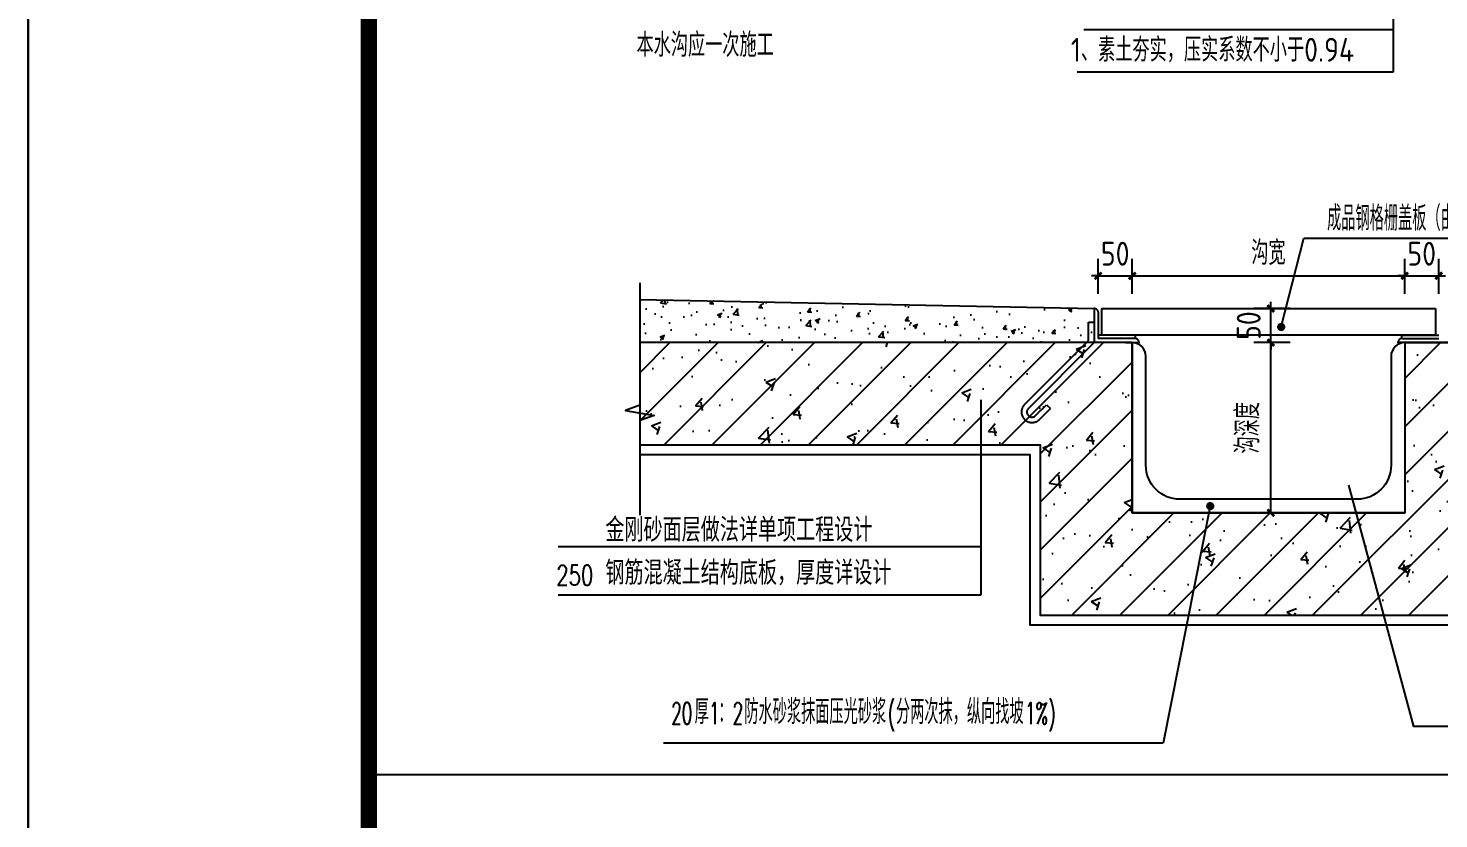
# Model space of a CAD drawing. Header units: millimetres. Extents: x 434053 to 1059003, y -2417481 to 936527.
# Drawn here: x 528801 to 530872, y -2323099 to -2321938 of the extents above; entities that cross this region are included whole.
import ezdxf

# ---------------------------------------------------------------- set-up
doc = ezdxf.new("R2010")
doc.units = ezdxf.units.MM
doc.header["$LTSCALE"] = 1000
doc.header["$MEASUREMENT"] = 0
doc.linetypes.add('DASHEDX2', pattern=[2.8, 2, -0.8])
doc.layers.get('Defpoints').update_dxf_attribs({"color": 6})
for name, color, linetype in [('3', 11, 'DASHEDX2'), ('7', 7, 'Continuous'), ('A-ANNO-TTLB', 7, 'Continuous'), ('DIM_LEAD', 3, 'Continuous'), ('DIM_SYMB', 3, 'Continuous'), ('Hatch1', 8, 'Continuous'), ('PUB_DIM', 83, 'Continuous'), ('PUB_TEXT', 7, 'Continuous'), ('PUB_TITLE', 4, 'Continuous'), ('rfwall', 6, 'Continuous'), ('TEXT', 7, 'Continuous'), ('填充', 8, 'Continuous')]:
    doc.layers.add(name, color=color, linetype=linetype)
doc.styles.add('_TCH_DIM', font='SIMPLEX.shx', dxfattribs={"width": 0.8, "height": 3, "bigfont": 'GBCBIG.shx'})
doc.styles.add('HZ', font='romant', dxfattribs={"width": 0.7, "bigfont": 'hztxt3s'})
doc.styles.get("Standard").update_dxf_attribs({"font": 'gbenor.shx', "bigfont": 'gbcbig.shx'})
doc.styles.add('STANDARD_T3', font='gbenor.shx', dxfattribs={"bigfont": 'gbcbig.shx'})
doc.dimstyles.new('STANDARD&&10', dxfattribs={"dimtxt": 35, "dimasz": 10, "dimexe": 25, "dimexo": 30, "dimgap": 15, "dimtad": 1, "dimdec": 0, "dimzin": 0, "dimdsep": 46, "dimtxsty": 'STANDARD_T3', "dimblk": 'ARCHTICK', "dimcen": 0.09, "dimadec": 0, "dimazin": 0, "dimtfac": 1, "dimtdec": 0, "dimtix": 1, "dimtmove": 2, "dimatfit": 3, "dimfxl": 1, "dimtolj": 1, "dimtzin": 0, "dimarcsym": 0})

# ---------------------------------------------------------------- blocks, each defined once
blk = doc.blocks.new('asdfdfsdh')
at = {"layer": 'A-ANNO-TTLB'}
blk.add_lwpolyline([(0, 42050), (29700, 42050), (29700, 0), (0, 0)], close=True, dxfattribs=at)
at = {"layer": 'A-ANNO-TTLB', "const_width": 60}
blk.add_lwpolyline([(500, 40800), (500, 500), (29200, 500), (29200, 40800)], close=True, dxfattribs=at)
blk = doc.blocks.new('_ArchTick')
at = {"color": 0, "linetype": 'ByBlock', "const_width": 0.4}
blk.add_lwpolyline([(-0.5, -0.5), (0.5, 0.5)], dxfattribs=at)
blk = doc.blocks.new('*D2516')
at = {"layer": 'Defpoints', "color": 0, "transparency": 16777216}
for p in [(1120.9, 732.9), (1070.9, 676.7), (1120.9, 676.7)]:
    blk.add_point(p, dxfattribs=at)
at = {"layer": 'PUB_DIM', "color": 0, "lineweight": -2, "transparency": 16777216}
for p, q in [((1070.9, 706.7), (1070.9, 757.9)), ((1120.9, 706.7), (1120.9, 757.9)), ((1070.9, 732.9), (1060.9, 732.9)), ((1070.9, 732.9), (1120.9, 732.9)), ((1120.9, 732.9), (1130.9, 732.9))]:
    blk.add_line(p, q, dxfattribs=at)
at = {"layer": 'PUB_DIM', "color": 0, "lineweight": -2, "transparency": 16777216, "xscale": 10, "yscale": 10, "zscale": 10}
blk.add_blockref('_ArchTick', (1070.9, 732.9), dxfattribs=at)
at = {"layer": 'PUB_DIM', "color": 0, "lineweight": -2, "transparency": 16777216, "xscale": 10, "yscale": 10, "zscale": 10, "rotation": 180}
blk.add_blockref('_ArchTick', (1120.9, 732.9), dxfattribs=at)
at = {"layer": 'PUB_DIM', "color": 0, "transparency": 16777216, "insert": (1095.9, 765.4), "char_height": 35, "attachment_point": 5, "style": 'STANDARD_T3'}
blk.add_mtext('\\A1;50', dxfattribs=at)
blk = doc.blocks.new('*D2517')
at = {"layer": 'Defpoints', "color": 0, "transparency": 16777216}
for p in [(1520.9, 732.9), (1120.9, 676.7), (1520.9, 676.7)]:
    blk.add_point(p, dxfattribs=at)
at = {"layer": 'PUB_DIM', "color": 0, "lineweight": -2, "transparency": 16777216}
for p, q in [((1120.9, 706.7), (1120.9, 757.9)), ((1520.9, 706.7), (1520.9, 757.9)), ((1120.9, 732.9), (1520.9, 732.9))]:
    blk.add_line(p, q, dxfattribs=at)
at = {"layer": 'PUB_DIM', "color": 0, "lineweight": -2, "transparency": 16777216, "xscale": 10, "yscale": 10, "zscale": 10, "rotation": 180}
blk.add_blockref('_ArchTick', (1120.9, 732.9), dxfattribs=at)
at = {"layer": 'PUB_DIM', "color": 0, "lineweight": -2, "transparency": 16777216, "xscale": 10, "yscale": 10, "zscale": 10}
blk.add_blockref('_ArchTick', (1520.9, 732.9), dxfattribs=at)
at = {"layer": 'PUB_DIM', "color": 0, "transparency": 16777216, "insert": (1320.9, 766.5), "char_height": 35, "attachment_point": 5, "style": 'STANDARD_T3'}
blk.add_mtext('\\A1;沟宽', dxfattribs=at)
blk = doc.blocks.new('*D2518')
at = {"layer": 'Defpoints', "color": 0, "transparency": 16777216}
for p in [(1570.9, 732.9), (1520.9, 676.7), (1570.9, 676.7)]:
    blk.add_point(p, dxfattribs=at)
at = {"layer": 'PUB_DIM', "color": 0, "lineweight": -2, "transparency": 16777216}
for p, q in [((1520.9, 706.7), (1520.9, 757.9)), ((1570.9, 706.7), (1570.9, 757.9)), ((1520.9, 732.9), (1510.9, 732.9)), ((1520.9, 732.9), (1570.9, 732.9)), ((1570.9, 732.9), (1580.9, 732.9))]:
    blk.add_line(p, q, dxfattribs=at)
at = {"layer": 'PUB_DIM', "color": 0, "lineweight": -2, "transparency": 16777216, "xscale": 10, "yscale": 10, "zscale": 10}
blk.add_blockref('_ArchTick', (1520.9, 732.9), dxfattribs=at)
at = {"layer": 'PUB_DIM', "color": 0, "lineweight": -2, "transparency": 16777216, "xscale": 10, "yscale": 10, "zscale": 10, "rotation": 180}
blk.add_blockref('_ArchTick', (1570.9, 732.9), dxfattribs=at)
at = {"layer": 'PUB_DIM', "color": 0, "transparency": 16777216, "insert": (1545.9, 765.4), "char_height": 35, "attachment_point": 5, "style": 'STANDARD_T3'}
blk.add_mtext('\\A1;50', dxfattribs=at)
blk = doc.blocks.new('*D2519')
at = {"layer": 'Defpoints', "color": 0, "transparency": 16777216}
for p in [(1324.4, 684.8), (1382.9, 684.8), (1382.9, 634.8)]:
    blk.add_point(p, dxfattribs=at)
at = {"layer": 'PUB_DIM', "color": 0, "lineweight": -2, "transparency": 16777216}
for p, q in [((1352.9, 684.8), (1299.4, 684.8)), ((1324.4, 684.8), (1324.4, 694.8)), ((1324.4, 634.8), (1324.4, 684.8)), ((1352.9, 634.8), (1299.4, 634.8)), ((1324.4, 634.8), (1324.4, 624.8))]:
    blk.add_line(p, q, dxfattribs=at)
at = {"layer": 'PUB_DIM', "color": 0, "lineweight": -2, "transparency": 16777216, "xscale": 10, "yscale": 10, "zscale": 10}
for p, rotation in [((1324.4, 684.8), 270), ((1324.4, 634.8), 90)]:
    blk.add_blockref('_ArchTick', p, dxfattribs=dict(at, rotation=rotation))
at = {"layer": 'PUB_DIM', "color": 0, "transparency": 16777216, "insert": (1291.9, 659.8), "char_height": 35, "attachment_point": 5, "rotation": 90, "style": 'STANDARD_T3'}
blk.add_mtext('\\A1;50', dxfattribs=at)
blk = doc.blocks.new('*D2520')
at = {"layer": 'Defpoints', "color": 0, "transparency": 16777216}
for p in [(1324.4, 634.8), (1382.9, 634.8), (1382.9, 384.8)]:
    blk.add_point(p, dxfattribs=at)
at = {"layer": 'PUB_DIM', "color": 0, "lineweight": -2, "transparency": 16777216}
for p, q in [((1352.9, 634.8), (1299.4, 634.8)), ((1324.4, 384.8), (1324.4, 634.8)), ((1352.9, 384.8), (1299.4, 384.8))]:
    blk.add_line(p, q, dxfattribs=at)
at = {"layer": 'PUB_DIM', "color": 0, "lineweight": -2, "transparency": 16777216, "xscale": 10, "yscale": 10, "zscale": 10}
for p, rotation in [((1324.4, 634.8), 90), ((1324.4, 384.8), 270)]:
    blk.add_blockref('_ArchTick', p, dxfattribs=dict(at, rotation=rotation))
at = {"layer": 'PUB_DIM', "color": 0, "transparency": 16777216, "insert": (1290.2, 509.8), "char_height": 35, "attachment_point": 5, "rotation": 90, "style": 'STANDARD_T3'}
blk.add_mtext('\\A1;沟深度', dxfattribs=at)
blk = doc.blocks.new('A$C33BC0537')
at = {"layer": 'PUB_DIM'}
for p, q in [((1206, 894.6), (1206, 227.7)), ((1206, 290.2), (752.1, 290.2)), ((1206, 227.7), (742.2, 227.7))]:
    blk.add_line(p, q, dxfattribs=at)
at = {"layer": 'TEXT'}
for s, p in [('本水沟应一次施工', (95.2, 250.4)), ('1、素土夯实，压实系数不小于0.94', (732.8, 243.2))]:
    blk.add_text(s, height=35, dxfattribs=at).set_placement(p)
blk = doc.blocks.new('asgdsfgf')
at = {"layer": 'Hatch1'}
h = blk.add_hatch(dxfattribs=at)
h.set_pattern_fill('混凝土', color=256, scale=10, style=0)
h.set_pattern_definition([(50, (-721694.565, -36724.86), (71.7260183, -6.2752135), [7.5, -82.5]), (355, (-721694.565, -36724.86), (-13.875133, 75.219213), [6, -66]), (100.4514, (-721688.59, -36725.384), (57.850938, 68.943954), [6.374019, -70.114211]), (46.1842, (-721694.565, -36704.86), (106.724105, -16.551901), [11.25, -123.75]), (96.6356, (-721685.67, -36706.24), (93.46627, 97.411787), [9.561029, -105.1713]), (351.1842, (-721694.56, -36704.86), (93.466195, 97.41186), [9, -99]), (21, (-721684.565, -36709.86), (59.690705, -40.261889), [7.5, -82.5]), (326, (-721684.565, -36709.86), (24.331533, 72.5150045), [6, -66]), (71.4514, (-721679.59, -36713.216), (84.022263, 32.25305), [6.374019, -70.114211]), (37.5, (-721694.565, -36724.86), (1.2159855, 33.2893854), [0, -65.2, 0, -67, 0, -66.25]), (7.5, (-721694.565, -36724.86), (26.3069537, 39.4411712), [0, -38.2, 0, -63.7, 0, -25.25]), (327.5, (-721716.865, -36724.86), (53.3822436, -2.2554872), [0, -25, 0, -78, 0, -103.5]), (317.5, (-721726.865, -36724.86), (58.318617, 10.0104982), [0, -32.5, 0, -51.8, 0, -73.5])])
h.paths.add_polyline_path([(1064.9, 684.8), (398.2, 698.1), (397.9, 634.8), (1064.9, 634.8)])
at = {"layer": '填充', "ltscale": 0.3}
h = blk.add_hatch(dxfattribs=at)
h.set_pattern_fill('钢筋混凝土', color=256, scale=20, style=0)
h.set_pattern_definition([(45, (-7127811.36, -361888.06), (-35.35533906, 35.35533906), []), (50, (-7127811.36, -361888.06), (143.4520365, -12.550427), [15, -165]), (355, (-7127811.36, -361888.06), (-27.7502667, 150.4384267), [12, -132]), (100.4514, (-7127799.4, -361889.1), (115.7018763, 137.8879084), [12.748038, -140.2284224]), (46.1842, (-7127811.36, -361848.06), (213.4482097, -33.103803), [22.5, -247.5]), (96.6356, (-7127793.57, -361850.82), (186.932541, 194.823574), [19.1220576, -210.3426]), (351.1842, (-7127811.36, -361848.06), (186.932389, 194.82372), [18, -198]), (21, (-7127791.36, -361858.06), (119.3814104, -80.5237781), [15, -165]), (326, (-7127791.36, -361858.06), (48.6630664, 145.030009), [12, -132]), (71.4514, (-7127781.41, -361864.77), (168.0445257, 64.5060993), [12.748038, -140.2284224]), (37.5, (-7127811.36, -361888.06), (2.43197106, 66.57877077), [0, -130.4, 0, -134, 0, -132.5]), (7.5, (-7127811.36, -361888.06), (52.6139075, 78.8823424), [0, -76.4, 0, -127.4, 0, -50.5]), (327.5, (-7127855.96, -361888.06), (106.76448723, -4.51097435), [0, -50, 0, -156, 0, -207]), (317.5, (-7127875.96, -361888.06), (116.6372339, 20.0209965), [0, -65, 0, -103.6, 0, -147])])
h.paths.add_polyline_path([(2127.7, 484.8), (2127.7, 634.8), (1520.9, 634.8), (1520.9, 384.8), (1120.9, 384.8), (1120.9, 634.8), (397.9, 634.8), (397.9, 484.8), (985.9, 484.8), (985.9, 234.8), (1645.9, 234.8), (1645.9, 484.8)])
at = {"layer": '3'}
for p, q in [((1064.9, 684.8), (1064.9, 634.8)), ((1056.9, 664.8), (1064.9, 664.8)), ((1056.9, 638.1), (1056.9, 664.8)), ((1070.9, 679.8), (1070.9, 640.8)), ((962.8, 543.9), (1056.9, 638.1)), ((968.4, 538.3), (1064.9, 634.8)), ((1124.1, 640.8), (1070.9, 640.8)), ((1110.9, 634.8), (1130.9, 634.8)), ((1530.9, 634.8), (1510.9, 634.8)), ((1517.8, 640.8), (1570.9, 640.8)), ((979, 527.7), (995.1, 543.7)), ((995.1, 543.7), (1000.8, 538.1)), ((984.7, 522), (1000.8, 538.1))]:
    blk.add_line(p, q, dxfattribs=at)
for centre, radius, start, end in [((1065.1, 678.9), 5.94, 9.0812, 91.3077), ((1125, 634.9), 5.94, 358.6923, 99.0818), ((1516.9, 634.9), 5.94, 80.9182, 181.3077), ((973.7, 533), 15.5, 135, 315), ((973.7, 533), 7.5, 135, 315)]:
    blk.add_arc(centre, radius, start, end, dxfattribs=at)
at = {"layer": '7'}
for p, q in [((1075.9, 684.8), (1565.9, 684.8)), ((1075.9, 684.8), (1075.9, 645.8)), ((1565.9, 684.8), (1565.9, 645.8)), ((1125.9, 645.8), (1070.9, 645.8)), ((1565.9, 645.8), (1075.9, 645.8)), ((1125.9, 640.8), (1125.9, 645.8)), ((1516.9, 645.8), (1570.9, 645.8)), ((1516.9, 640.9), (1516.9, 645.8))]:
    blk.add_line(p, q, dxfattribs=at)
at = {"layer": 'DIM_LEAD'}
for p, q in [((1339.6, 657.8), (1373, 788.1)), ((1373, 788.1), (1761.6, 788.1)), ((1235.4, 394.8), (1166.1, 46.6)), ((1166.1, 46.6), (432.8, 46.6))]:
    blk.add_line(p, q, dxfattribs=at)
at = {"layer": 'DIM_LEAD', "const_width": 6}
for points in [[(1338.8, 654.9, 1), (1340.3, 660.8, 1)], [(1236, 397.7, 1), (1234.8, 391.8, 1)]]:
    blk.add_lwpolyline(points, format="xyb", close=True, dxfattribs=at)
at = {"layer": 'DIM_SYMB'}
for p, q in [((898.8, 334.9), (278.2, 334.9)), ((898.8, 263.9), (278.2, 263.9))]:
    blk.add_line(p, q, dxfattribs=at)
for points in [[(898.8, 551), (898.8, 263.9)], [(1747.9, 71.1), (1534.1, 71.1), (1438.9, 425.6)]]:
    blk.add_lwpolyline(points, dxfattribs=at)
at = {"layer": 'PUB_DIM'}
blk.add_lwpolyline([(397.9, 722.7), (397.9, 542.8), (376.9, 535.1), (418.9, 527.7), (397.9, 520.3), (397.9, 381.3)], dxfattribs=at)
at = {"layer": 'rfwall', "ltscale": 0.001}
for p, q in [((1120.9, 634.8), (397.9, 634.8)), ((1120.9, 634.8), (1120.9, 384.8)), ((1520.9, 634.8), (2127.7, 634.8)), ((1520.9, 634.8), (1520.9, 384.8)), ((1120.9, 384.8), (1520.9, 384.8))]:
    blk.add_line(p, q, dxfattribs=at)
at = {"layer": 'rfwall', "color": 5}
blk.add_lwpolyline([(1645.9, 484.8), (2127.7, 484.8), (2127.7, 634.8), (1520.9, 634.8), (1520.9, 384.8), (1120.9, 384.8), (1120.9, 634.8), (397.9, 634.8), (397.9, 484.8), (985.9, 484.8), (985.9, 234.8), (985.9, 234.8), (985.9, 234.8), (1645.9, 234.8)], close=True, dxfattribs=at)
at = {"layer": '填充'}
blk.add_line((397.9, 698.1), (1064.9, 684.8), dxfattribs=at)
at = {"layer": '填充', "ltscale": 0.3}
blk.add_lwpolyline([(1520.9, 634.8), (1520.9, 634.8, 0.414214), (1500.9, 614.8), (1500.9, 454.8, -0.414214), (1450.9, 404.8), (1190.9, 404.8, -0.414214), (1140.9, 454.8), (1140.9, 614.8, 0.414214), (1120.9, 634.8), (1120.9, 634.8)], format="xyb", dxfattribs=at)
at = {"layer": '填充'}
blk.add_lwpolyline([(2127.7, 469.8), (1660.9, 469.8), (1660.9, 219.8), (970.9, 219.8), (970.9, 469.8), (397.9, 469.8)], dxfattribs=at)
at = {"layer": 'PUB_TEXT', "style": '_TCH_DIM'}
for s, height, width, p in [('成品钢格栅盖板（由业主向厂家定制）', 36.17, 0.8, (1407, 799.4)), ('250', 29.75, 0.705882, (275.5, 278.4, 3333.3)), ('20', 31.88, 0.564706, (444.1, 74.6)), ('厚', 36.2, 0.8, (478.4, 74.6)), ('1', 31.9, 0.564706, (499.4, 74.6)), ('：', 36.2, 0.8, (513.2, 74.6)), ('2', 31.9, 0.564706, (534.2, 74.6)), ('防水砂浆抹面压光砂浆', 36.17, 0.8, (551.4, 74.6)), ('(', 31.9, 0.564706, (762, 74.6)), ('分两次抹，纵向找坡', 36.17, 0.8, (774, 74.6)), ('1%)', 31.88, 0.564706, (963.6, 74.6))]:
    blk.add_text(s, height=height, dxfattribs=dict(at, width=width)).set_placement(p)
at = {"layer": 'TEXT', "style": 'HZ', "width": 0.8}
for s, p in [('金刚砂面层做法详单项工程设计', (347.4, 342.3)), ('钢筋混凝土结构底板，厚度详设计 ', (347.4, 279.3))]:
    blk.add_text(s, height=35, dxfattribs=at).set_placement(p)
at = {"layer": 'PUB_DIM'}
for p1, p2, distance, picture, middle in [((1070.9, 676.7), (1120.9, 676.7), 56.1, '*D2516', (1095.9, 765.4)), ((1520.9, 676.7), (1570.9, 676.7), 56.1, '*D2518', (1545.9, 765.4)), ((1382.9, 634.8), (1382.9, 684.8), 58.5, '*D2519', (1291.9, 659.8))]:
    dim = blk.add_aligned_dim(p1=p1, p2=p2, distance=distance, dimstyle='STANDARD&&10', dxfattribs=at)
    dim.commit()
    dim.dimension.update_dxf_attribs({"geometry": picture, "text_midpoint": middle})
for p1, p2, distance, text, picture, middle in [((1120.9, 676.7), (1520.9, 676.7), 56.1, '沟宽', '*D2517', (1320.9, 766.5)), ((1382.9, 384.8), (1382.9, 634.8), 58.5, '沟深度', '*D2520', (1290.2, 509.8))]:
    dim = blk.add_aligned_dim(p1=p1, p2=p2, distance=distance, text=text, dimstyle='STANDARD&&10', dxfattribs=at)
    dim.commit()
    dim.dimension.update_dxf_attribs({"geometry": picture, "text_midpoint": middle})

msp = doc.modelspace()

# ---------------------------------------------------------------- linework, layer by layer
msp.add_lwpolyline([(529300.9, -2314424.8), (544120.9, -2314424.8), (544120.9, -2323034.8), (529300.9, -2323034.8)], close=True)
at = {"layer": 'PUB_TITLE'}
msp.add_lwpolyline([(528800.9, -2326104.8), (545620.9, -2326104.8), (545620.9, -2314224.8), (528800.9, -2314224.8)], close=True, dxfattribs=at)

# ---------------------------------------------------------------- block references
at = {"xscale": 0.4, "yscale": 0.4, "zscale": 0.4, "rotation": 90}
msp.add_blockref('asdfdfsdh', (545620.9, -2326104.8), dxfattribs=at)
for name, p in [('asgdsfgf', (529300.9, -2323034.8)), ('A$C33BC0537', (529598.8, -2322230.6))]:
    msp.add_blockref(name, p)

doc.saveas('drawing.dxf')
